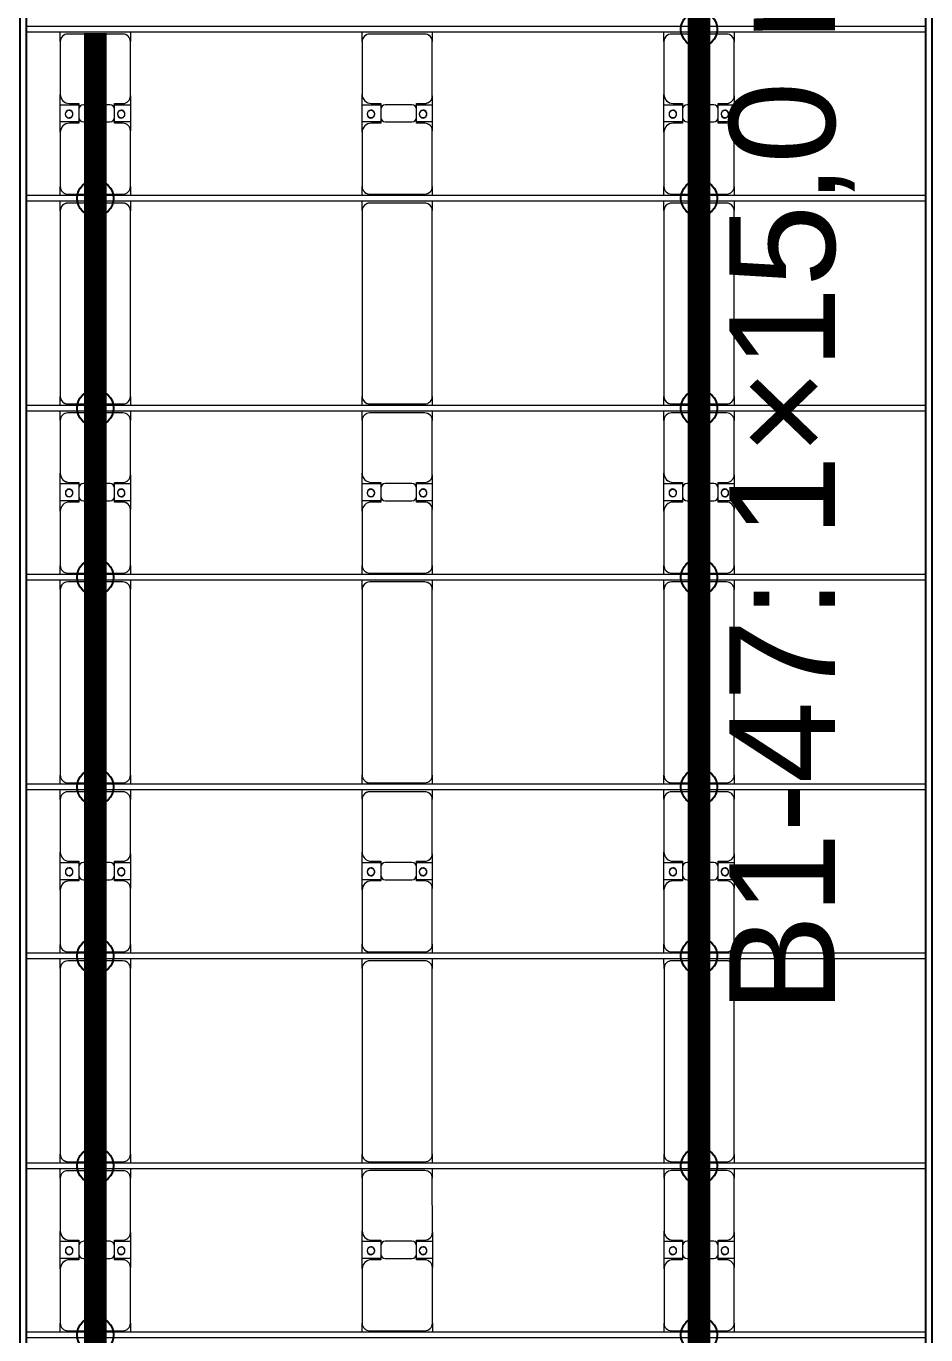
# Model space of a CAD drawing. Header units: millimetres. Extents: x -496478 to -186190, y -204059 to -87354.
# Drawn here: x -483192 to -477231, y -196310 to -187640 of the extents above; entities that cross this region are included whole.
import ezdxf

# ---------------------------------------------------------------- set-up
doc = ezdxf.new("R2010")
doc.units = ezdxf.units.MM
for name, color, linetype, lineweight in [('A-DETL-MBND', 5, 'Continuous', 9), ('A-GENM', 13, 'Continuous', 9), ('S-BEAM', 12, 'Continuous', 9)]:
    doc.layers.add(name, color=color, linetype=linetype, lineweight=lineweight)
doc.layers.add('GC-GHI CHU', color=2, linetype='Continuous')
doc.layers.add('GC-HOP 40x60 GIA CUONG', color=1, linetype='Continuous')
doc.styles.add('GC_VN', font='arial.ttf')

# ---------------------------------------------------------------- blocks, each defined once
blk = doc.blocks.new('Dai phao do pin - DẢI PHAO ĐỠ PIN-V114-BỐ TRÍ KHUNG KẾT CẤU BÈ PIN 01')
at = {"layer": 'A-DETL-MBND', "color": 8}
for p, q in [((712.6, 241.6), (769.7, 241.6)), ((719.7, 191.6), (719.7, -173.4)), ((1129.7, 241.6), (769.7, 241.6)), ((1129.7, 241.6), (1312.2, 241.6)), ((1189.7, 118.2), (1189.7, 181.6)), ((1197.8, 241.6), (1380.3, 241.6)), ((1197.8, 118.2), (1197.8, 241.6)), ((1312.2, 241.6), (1312.2, 118.2)), ((1320.3, 181.6), (1320.3, 118.2)), ((1730.3, 241.6), (1380.3, 241.6)), ((1730.3, 241.6), (1792.6, 241.6)), ((1780.3, -173.4), (1780.3, 191.6)), ((1832.6, 241.6), (1889.7, 241.6)), ((1839.7, 191.6), (1839.7, -173.4)), ((3120.3, 241.6), (1889.7, 241.6)), ((3120.3, 241.6), (3182.6, 241.6)), ((3170.3, -173.4), (3170.3, 191.6)), ((3222.6, 241.6), (3279.7, 241.6)), ((3229.7, 191.6), (3229.7, -173.4)), ((3639.7, 241.6), (3279.7, 241.6)), ((3639.7, 241.6), (3822.2, 241.6)), ((3699.7, 118.2), (3699.7, 181.6)), ((3707.8, 241.6), (3890.3, 241.6)), ((3707.8, 118.2), (3707.8, 241.6)), ((3822.2, 241.6), (3822.2, 118.2)), ((3830.3, 181.6), (3830.3, 118.2)), ((4240.3, 241.6), (3890.3, 241.6)), ((4240.3, 241.6), (4302.6, 241.6)), ((4290.3, -173.4), (4290.3, 191.6)), ((4342.6, 241.6), (4399.7, 241.6)), ((4349.7, 191.6), (4349.7, -173.4)), ((5630.3, 241.6), (4399.7, 241.6)), ((5630.3, 241.6), (5692.6, 241.6)), ((5680.3, -173.4), (5680.3, 191.6)), ((5732.6, 241.6), (5789.7, 241.6)), ((5739.7, 191.6), (5739.7, -173.4)), ((6149.7, 241.6), (5789.7, 241.6)), ((6149.7, 241.6), (6332.2, 241.6)), ((6209.7, 118.2), (6209.7, 181.6)), ((6217.8, 241.6), (6400.3, 241.6)), ((6217.8, 118.2), (6217.8, 241.6)), ((6332.2, 241.6), (6332.2, 118.2)), ((6340.3, 181.6), (6340.3, 118.2)), ((6750.3, 241.6), (6400.3, 241.6)), ((6750.3, 241.6), (6812.6, 241.6)), ((6800.3, -173.4), (6800.3, 191.6)), ((6852.6, 241.6), (6909.7, 241.6)), ((6859.7, 191.6), (6859.7, -173.4)), ((8140.3, 241.6), (6909.7, 241.6)), ((8140.3, 241.6), (8202.6, 241.6)), ((8190.3, -173.4), (8190.3, 191.6)), ((8242.6, 241.6), (8299.7, 241.6)), ((8249.7, 191.6), (8249.7, -173.4)), ((8659.7, 241.6), (8299.7, 241.6)), ((8659.7, 241.6), (8842.2, 241.6)), ((8719.7, 118.2), (8719.7, 181.6)), ((8727.8, 241.6), (8910.3, 241.6)), ((8727.8, 118.2), (8727.8, 241.6)), ((8842.2, 241.6), (8842.2, 118.2)), ((8850.3, 181.6), (8850.3, 118.2)), ((9260.3, 241.6), (8910.3, 241.6)), ((9260.3, 241.6), (9322.6, 241.6)), ((9310.3, -173.4), (9310.3, 191.6)), ((1282.2, 118.2), (1189.7, 118.2)), ((1197.8, 88.2), (1197.8, -88.2)), ((1320.3, 118.2), (1227.8, 118.2)), ((1312.2, -88.2), (1312.2, 88.2)), ((3792.2, 118.2), (3699.7, 118.2)), ((3707.8, 88.2), (3707.8, -88.2)), ((3830.3, 118.2), (3737.8, 118.2)), ((3822.2, -88.2), (3822.2, 88.2)), ((6302.2, 118.2), (6209.7, 118.2)), ((6217.8, 88.2), (6217.8, -88.2)), ((6340.3, 118.2), (6247.8, 118.2)), ((6332.2, -88.2), (6332.2, 88.2)), ((8812.2, 118.2), (8719.7, 118.2)), ((8727.8, 88.2), (8727.8, -88.2)), ((8850.3, 118.2), (8757.8, 118.2)), ((8842.2, -88.2), (8842.2, 88.2)), ((1189.7, -173.4), (1189.7, -118.2)), ((1189.7, -118.2), (1282.2, -118.2)), ((1197.8, -223.4), (1197.8, -118.2)), ((1227.8, -118.2), (1320.3, -118.2)), ((1312.2, -118.2), (1312.2, -223.4)), ((1320.3, -118.2), (1320.3, -173.4)), ((3699.7, -173.4), (3699.7, -118.2)), ((3699.7, -118.2), (3792.2, -118.2)), ((3707.8, -223.4), (3707.8, -118.2)), ((3737.8, -118.2), (3830.3, -118.2)), ((3822.2, -118.2), (3822.2, -223.4)), ((3830.3, -118.2), (3830.3, -173.4)), ((6209.7, -173.4), (6209.7, -118.2)), ((6209.7, -118.2), (6302.2, -118.2)), ((6217.8, -223.4), (6217.8, -118.2)), ((6247.8, -118.2), (6340.3, -118.2)), ((6332.2, -118.2), (6332.2, -223.4)), ((6340.3, -118.2), (6340.3, -173.4)), ((8719.7, -173.4), (8719.7, -118.2)), ((8719.7, -118.2), (8812.2, -118.2)), ((8727.8, -223.4), (8727.8, -118.2)), ((8757.8, -118.2), (8850.3, -118.2)), ((8842.2, -118.2), (8842.2, -223.4)), ((8850.3, -118.2), (8850.3, -173.4)), ((769.7, -223.4), (712.6, -223.4)), ((769.7, -223.4), (1139.7, -223.4)), ((1312.2, -223.4), (1139.7, -223.4)), ((1370.3, -223.4), (1197.8, -223.4)), ((1370.3, -223.4), (1730.3, -223.4)), ((1792.6, -223.4), (1730.3, -223.4)), ((1889.7, -223.4), (1832.6, -223.4)), ((1889.7, -223.4), (3120.3, -223.4)), ((3182.6, -223.4), (3120.3, -223.4)), ((3279.7, -223.4), (3222.6, -223.4)), ((3279.7, -223.4), (3649.7, -223.4)), ((3822.2, -223.4), (3649.7, -223.4)), ((3880.3, -223.4), (3707.8, -223.4)), ((3880.3, -223.4), (4240.3, -223.4)), ((4302.6, -223.4), (4240.3, -223.4)), ((4399.7, -223.4), (4342.6, -223.4)), ((4399.7, -223.4), (5630.3, -223.4)), ((5692.6, -223.4), (5630.3, -223.4)), ((5789.7, -223.4), (5732.6, -223.4)), ((5789.7, -223.4), (6159.7, -223.4)), ((6332.2, -223.4), (6159.7, -223.4)), ((6390.3, -223.4), (6217.8, -223.4)), ((6390.3, -223.4), (6750.3, -223.4)), ((6812.6, -223.4), (6750.3, -223.4)), ((6909.7, -223.4), (6852.6, -223.4)), ((6909.7, -223.4), (8140.3, -223.4)), ((8202.6, -223.4), (8140.3, -223.4)), ((8299.7, -223.4), (8242.6, -223.4)), ((8299.7, -223.4), (8669.7, -223.4)), ((8842.2, -223.4), (8669.7, -223.4)), ((8900.3, -223.4), (8727.8, -223.4)), ((8900.3, -223.4), (9260.3, -223.4)), ((9322.6, -223.4), (9260.3, -223.4))]:
    blk.add_line(p, q, dxfattribs=at)
for centre, radius, start, end in [((769.7, 191.6), 50, 90, 180), ((769.7, 191.6), 50, 135, 180), ((1129.7, 181.6), 60, 360, 90), ((1129.7, 181.6), 60, 360, 45), ((1248.6, 183.2), 25, 0, 180), ((1248.6, 183.2), 25, 180, 0), ((1251.4, 183.2), 25, 0, 180), ((1251.4, 183.2), 25, 180, 0), ((1251.4, 183.2), 25, 180, 195), ((1380.3, 181.6), 60, 90, 180), ((1380.3, 181.6), 60, 135, 180), ((1730.3, 191.6), 50, 360, 90), ((1730.3, 191.6), 50, 360, 45), ((1889.7, 191.6), 50, 90, 180), ((1889.7, 191.6), 50, 105, 180), ((3120.3, 191.6), 50, 360, 90), ((3120.3, 191.6), 50, 15, 90), ((3279.7, 191.6), 50, 90, 180), ((3279.7, 191.6), 50, 135, 180), ((3639.7, 181.6), 60, 360, 90), ((3639.7, 181.6), 60, 360, 42.80154), ((3758.6, 183.2), 25, 360, 180), ((3758.6, 183.2), 25, 180, 0), ((3761.4, 183.2), 25, 0, 180), ((3761.4, 183.2), 25, 180, 0), ((3761.4, 183.2), 25, 180, 195), ((3890.3, 181.6), 60, 90, 180), ((3890.3, 181.6), 60, 135, 180), ((4240.3, 191.6), 50, 360, 90), ((4240.3, 191.6), 50, 360, 45), ((4399.7, 191.6), 50, 90, 180), ((4399.7, 191.6), 50, 105, 180), ((5630.3, 191.6), 50, 360, 90), ((5630.3, 191.6), 50, 15, 90), ((5789.7, 191.6), 50, 90, 180), ((5789.7, 191.6), 50, 135, 180), ((6149.7, 181.6), 60, 0, 90), ((6149.7, 181.6), 60, 0, 45), ((6268.6, 183.2), 25, 0, 180), ((6268.6, 183.2), 25, 180, 360), ((6271.4, 183.2), 25, 0, 180), ((6271.4, 183.2), 25, 180, 0), ((6271.4, 183.2), 25, 180, 195), ((6400.3, 181.6), 60, 90, 180), ((6400.3, 181.6), 60, 135, 180), ((6750.3, 191.6), 50, 360, 90), ((6750.3, 191.6), 50, 360, 45), ((6909.7, 191.6), 50, 90, 180), ((6909.7, 191.6), 50, 105, 180), ((8140.3, 191.6), 50, 360, 90), ((8140.3, 191.6), 50, 15, 90), ((8299.7, 191.6), 50, 90, 180), ((8299.7, 191.6), 50, 135, 180), ((8659.7, 181.6), 60, 0, 90), ((8659.7, 181.6), 60, 0, 45), ((8778.6, 183.2), 25, 360, 180), ((8778.6, 183.2), 25, 180, 360), ((8781.4, 183.2), 25, 360, 180), ((8781.4, 183.2), 25, 180, 0), ((8781.4, 183.2), 25, 180, 195), ((8910.3, 181.6), 60, 90, 180), ((8910.3, 181.6), 60, 135, 180), ((9260.3, 191.6), 50, 360, 90), ((9260.3, 191.6), 50, 360, 45), ((1227.8, 88.2), 30, 90, 180), ((1282.2, 88.2), 30, 360, 90), ((3737.8, 88.2), 30, 90, 180), ((3792.2, 88.2), 30, 360, 90), ((6247.8, 88.2), 30, 90, 180), ((6302.2, 88.2), 30, 360, 90), ((8757.8, 88.2), 30, 90, 180), ((8812.2, 88.2), 30, 360, 90), ((1227.8, -88.2), 30, 180, 270), ((1248.6, -161.8), 25, 0, 180), ((1248.6, -161.8), 25, 180, 0), ((1251.4, -161.8), 25, 0, 180), ((1251.4, -161.8), 25, 120, 180), ((1251.4, -161.8), 25, 180, 0), ((1251.4, -161.8), 25, 75, 105), ((1248.6, -161.8), 25, 75, 90), ((1248.6, -161.8), 25, 30, 45), ((1248.6, -161.8), 25, 360, 15), ((1282.2, -88.2), 30, 270, 360), ((3737.8, -88.2), 30, 180, 270), ((3758.6, -161.8), 25, 0, 180), ((3758.6, -161.8), 25, 180, 0), ((3761.4, -161.8), 25, 0, 180), ((3761.4, -161.8), 25, 120, 180), ((3761.4, -161.8), 25, 180, 0), ((3761.4, -161.8), 25, 75, 105), ((3758.6, -161.8), 25, 75, 90), ((3758.6, -161.8), 25, 30, 45), ((3758.6, -161.8), 25, 0, 15), ((3792.2, -88.2), 30, 270, 360), ((6247.8, -88.2), 30, 180, 270), ((6268.6, -161.8), 25, 0, 180), ((6268.6, -161.8), 25, 180, 0), ((6271.4, -161.8), 25, 0, 180), ((6271.4, -161.8), 25, 120, 180), ((6271.4, -161.8), 25, 180, 360), ((6271.4, -161.8), 25, 75, 105), ((6268.6, -161.8), 25, 75, 90), ((6268.6, -161.8), 25, 30, 45), ((6268.6, -161.8), 25, 0, 15), ((6302.2, -88.2), 30, 270, 360), ((8757.8, -88.2), 30, 180, 270), ((8778.6, -161.8), 25, 0, 180), ((8778.6, -161.8), 25, 180, 0), ((8781.4, -161.8), 25, 0, 180), ((8781.4, -161.8), 25, 120, 180), ((8781.4, -161.8), 25, 180, 0), ((8781.4, -161.8), 25, 75, 105), ((8778.6, -161.8), 25, 75, 90), ((8778.6, -161.8), 25, 30, 45), ((8778.6, -161.8), 25, 0, 15), ((8812.2, -88.2), 30, 270, 360), ((769.7, -173.4), 50, 180, 270), ((769.7, -173.4), 50, 180, 225), ((1139.7, -173.4), 50, 270, 360), ((1139.7, -173.4), 50, 315, 360), ((1370.3, -173.4), 50, 180, 270), ((1370.3, -173.4), 50, 180, 225), ((1730.3, -173.4), 50, 270, 360), ((1730.3, -173.4), 50, 315, 360), ((1889.7, -173.4), 50, 180, 270), ((1889.7, -173.4), 50, 180, 270), ((3120.3, -173.4), 50, 270, 360), ((3120.3, -173.4), 50, 285, 360), ((3279.7, -173.4), 50, 180, 270), ((3279.7, -173.4), 50, 180, 225), ((3649.7, -173.4), 50, 270, 360), ((3649.7, -173.4), 50, 315, 360), ((3880.3, -173.4), 50, 180, 270), ((3880.3, -173.4), 50, 180, 225), ((4240.3, -173.4), 50, 270, 360), ((4240.3, -173.4), 50, 315, 360), ((4399.7, -173.4), 50, 180, 270), ((4399.7, -173.4), 50, 180, 270), ((5630.3, -173.4), 50, 270, 360), ((5630.3, -173.4), 50, 285, 360), ((5789.7, -173.4), 50, 180, 270), ((5789.7, -173.4), 50, 180, 225), ((6159.7, -173.4), 50, 270, 360), ((6159.7, -173.4), 50, 315, 360), ((6390.3, -173.4), 50, 180, 270), ((6390.3, -173.4), 50, 180, 225), ((6750.3, -173.4), 50, 270, 360), ((6750.3, -173.4), 50, 315, 360), ((6909.7, -173.4), 50, 180, 270), ((6909.7, -173.4), 50, 180, 270), ((8140.3, -173.4), 50, 270, 360), ((8140.3, -173.4), 50, 285, 360), ((8299.7, -173.4), 50, 180, 270), ((8299.7, -173.4), 50, 180, 225), ((8669.7, -173.4), 50, 270, 0), ((8669.7, -173.4), 50, 315, 360), ((8900.3, -173.4), 50, 180, 270), ((8900.3, -173.4), 50, 180, 225), ((9260.3, -173.4), 50, 270, 360), ((9260.3, -173.4), 50, 315, 360)]:
    blk.add_arc(centre, radius, start, end, dxfattribs=at)
blk = doc.blocks.new('Dai phao do pin - DẢI PHAO ĐỠ PIN-V115-BỐ TRÍ KHUNG KẾT CẤU BÈ PIN 01')
at = {"layer": 'A-DETL-MBND', "color": 8}
for p, q in [((712.6, 241.6), (769.7, 241.6)), ((719.7, 191.6), (719.7, -173.4)), ((1129.7, 241.6), (769.7, 241.6)), ((1129.7, 241.6), (1312.2, 241.6)), ((1189.7, 118.2), (1189.7, 181.6)), ((1197.8, 241.6), (1380.3, 241.6)), ((1197.8, 118.2), (1197.8, 241.6)), ((1312.2, 241.6), (1312.2, 118.2)), ((1320.3, 181.6), (1320.3, 118.2)), ((1730.3, 241.6), (1380.3, 241.6)), ((1730.3, 241.6), (1792.6, 241.6)), ((1780.3, -173.4), (1780.3, 191.6)), ((1832.6, 241.6), (1889.7, 241.6)), ((1839.7, 191.6), (1839.7, -173.4)), ((3120.3, 241.6), (1889.7, 241.6)), ((3120.3, 241.6), (3182.6, 241.6)), ((3170.3, -173.4), (3170.3, 191.6)), ((3222.6, 241.6), (3279.7, 241.6)), ((3229.7, 191.6), (3229.7, -173.4)), ((3639.7, 241.6), (3279.7, 241.6)), ((3639.7, 241.6), (3822.2, 241.6)), ((3699.7, 118.2), (3699.7, 181.6)), ((3707.8, 241.6), (3890.3, 241.6)), ((3707.8, 118.2), (3707.8, 241.6)), ((3822.2, 241.6), (3822.2, 118.2)), ((3830.3, 181.6), (3830.3, 118.2)), ((4240.3, 241.6), (3890.3, 241.6)), ((4240.3, 241.6), (4302.6, 241.6)), ((4290.3, -173.4), (4290.3, 191.6)), ((4342.6, 241.6), (4399.7, 241.6)), ((4349.7, 191.6), (4349.7, -173.4)), ((5630.3, 241.6), (4399.7, 241.6)), ((5630.3, 241.6), (5692.6, 241.6)), ((5680.3, -173.4), (5680.3, 191.6)), ((5732.6, 241.6), (5789.7, 241.6)), ((5739.7, 191.6), (5739.7, -173.4)), ((6149.7, 241.6), (5789.7, 241.6)), ((6149.7, 241.6), (6332.2, 241.6)), ((6209.7, 118.2), (6209.7, 181.6)), ((6217.8, 241.6), (6400.3, 241.6)), ((6217.8, 118.2), (6217.8, 241.6)), ((6332.2, 241.6), (6332.2, 118.2)), ((6340.3, 181.6), (6340.3, 118.2)), ((6750.3, 241.6), (6400.3, 241.6)), ((6750.3, 241.6), (6812.6, 241.6)), ((6800.3, -173.4), (6800.3, 191.6)), ((6852.6, 241.6), (6909.7, 241.6)), ((6859.7, 191.6), (6859.7, -173.4)), ((8140.3, 241.6), (6909.7, 241.6)), ((8140.3, 241.6), (8202.6, 241.6)), ((8190.3, -173.4), (8190.3, 191.6)), ((8242.6, 241.6), (8299.7, 241.6)), ((8249.7, 191.6), (8249.7, -173.4)), ((8659.7, 241.6), (8299.7, 241.6)), ((8659.7, 241.6), (8842.2, 241.6)), ((8719.7, 118.2), (8719.7, 181.6)), ((8727.8, 241.6), (8910.3, 241.6)), ((8727.8, 118.2), (8727.8, 241.6)), ((8842.2, 241.6), (8842.2, 118.2)), ((8850.3, 181.6), (8850.3, 118.2)), ((9260.3, 241.6), (8910.3, 241.6)), ((9260.3, 241.6), (9322.6, 241.6)), ((9310.3, -173.4), (9310.3, 191.6)), ((1282.2, 118.2), (1189.7, 118.2)), ((1197.8, 88.2), (1197.8, -88.2)), ((1320.3, 118.2), (1227.8, 118.2)), ((1312.2, -88.2), (1312.2, 88.2)), ((3792.2, 118.2), (3699.7, 118.2)), ((3707.8, 88.2), (3707.8, -88.2)), ((3830.3, 118.2), (3737.8, 118.2)), ((3822.2, -88.2), (3822.2, 88.2)), ((6302.2, 118.2), (6209.7, 118.2)), ((6217.8, 88.2), (6217.8, -88.2)), ((6340.3, 118.2), (6247.8, 118.2)), ((6332.2, -88.2), (6332.2, 88.2)), ((8812.2, 118.2), (8719.7, 118.2)), ((8727.8, 88.2), (8727.8, -88.2)), ((8850.3, 118.2), (8757.8, 118.2)), ((8842.2, -88.2), (8842.2, 88.2)), ((1189.7, -173.4), (1189.7, -118.2)), ((1189.7, -118.2), (1282.2, -118.2)), ((1197.8, -223.4), (1197.8, -118.2)), ((1227.8, -118.2), (1320.3, -118.2)), ((1312.2, -118.2), (1312.2, -223.4)), ((1320.3, -118.2), (1320.3, -173.4)), ((3699.7, -173.4), (3699.7, -118.2)), ((3699.7, -118.2), (3792.2, -118.2)), ((3707.8, -223.4), (3707.8, -118.2)), ((3737.8, -118.2), (3830.3, -118.2)), ((3822.2, -118.2), (3822.2, -223.4)), ((3830.3, -118.2), (3830.3, -173.4)), ((6209.7, -173.4), (6209.7, -118.2)), ((6209.7, -118.2), (6302.2, -118.2)), ((6217.8, -223.4), (6217.8, -118.2)), ((6247.8, -118.2), (6340.3, -118.2)), ((6332.2, -118.2), (6332.2, -223.4)), ((6340.3, -118.2), (6340.3, -173.4)), ((8719.7, -173.4), (8719.7, -118.2)), ((8719.7, -118.2), (8812.2, -118.2)), ((8727.8, -223.4), (8727.8, -118.2)), ((8757.8, -118.2), (8850.3, -118.2)), ((8842.2, -118.2), (8842.2, -223.4)), ((8850.3, -118.2), (8850.3, -173.4)), ((769.7, -223.4), (712.6, -223.4)), ((769.7, -223.4), (1139.7, -223.4)), ((1312.2, -223.4), (1139.7, -223.4)), ((1370.3, -223.4), (1197.8, -223.4)), ((1370.3, -223.4), (1730.3, -223.4)), ((1792.6, -223.4), (1730.3, -223.4)), ((1889.7, -223.4), (1832.6, -223.4)), ((1889.7, -223.4), (3120.3, -223.4)), ((3182.6, -223.4), (3120.3, -223.4)), ((3279.7, -223.4), (3222.6, -223.4)), ((3279.7, -223.4), (3649.7, -223.4)), ((3822.2, -223.4), (3649.7, -223.4)), ((3880.3, -223.4), (3707.8, -223.4)), ((3880.3, -223.4), (4240.3, -223.4)), ((4302.6, -223.4), (4240.3, -223.4)), ((4399.7, -223.4), (4342.6, -223.4)), ((4399.7, -223.4), (5630.3, -223.4)), ((5692.6, -223.4), (5630.3, -223.4)), ((5789.7, -223.4), (5732.6, -223.4)), ((5789.7, -223.4), (6159.7, -223.4)), ((6332.2, -223.4), (6159.7, -223.4)), ((6390.3, -223.4), (6217.8, -223.4)), ((6390.3, -223.4), (6750.3, -223.4)), ((6812.6, -223.4), (6750.3, -223.4)), ((6909.7, -223.4), (6852.6, -223.4)), ((6909.7, -223.4), (8140.3, -223.4)), ((8202.6, -223.4), (8140.3, -223.4)), ((8299.7, -223.4), (8242.6, -223.4)), ((8299.7, -223.4), (8669.7, -223.4)), ((8842.2, -223.4), (8669.7, -223.4)), ((8900.3, -223.4), (8727.8, -223.4)), ((8900.3, -223.4), (9260.3, -223.4)), ((9322.6, -223.4), (9260.3, -223.4))]:
    blk.add_line(p, q, dxfattribs=at)
for centre, radius, start, end in [((769.7, 191.6), 50, 90, 180), ((769.7, 191.6), 50, 135, 180), ((1129.7, 181.6), 60, 360, 90), ((1129.7, 181.6), 60, 360, 45), ((1248.6, 183.2), 25, 0, 180), ((1248.6, 183.2), 25, 180, 0), ((1251.4, 183.2), 25, 0, 180), ((1251.4, 183.2), 25, 180, 0), ((1251.4, 183.2), 25, 180, 195), ((1380.3, 181.6), 60, 90, 180), ((1380.3, 181.6), 60, 135, 180), ((1730.3, 191.6), 50, 360, 90), ((1730.3, 191.6), 50, 360, 42.08542), ((1889.7, 191.6), 50, 90, 180), ((1889.7, 191.6), 50, 105, 180), ((3120.3, 191.6), 50, 360, 90), ((3120.3, 191.6), 50, 45, 90), ((3120.3, 191.6), 50, 15, 42.05876), ((3279.7, 191.6), 50, 90, 180), ((3279.7, 191.6), 50, 137.94288, 180), ((3639.7, 181.6), 60, 360, 90), ((3639.7, 181.6), 60, 360, 42.75988), ((3758.6, 183.2), 25, 360, 180), ((3758.6, 183.2), 25, 180, 0), ((3761.4, 183.2), 25, 0, 180), ((3761.4, 183.2), 25, 180, 0), ((3761.4, 183.2), 25, 180, 195), ((3890.3, 181.6), 60, 90, 180), ((3890.3, 181.6), 60, 135, 180), ((4240.3, 191.6), 50, 360, 90), ((4240.3, 191.6), 50, 360, 42.03728), ((4399.7, 191.6), 50, 90, 180), ((4399.7, 191.6), 50, 105, 180), ((5630.3, 191.6), 50, 360, 90), ((5630.3, 191.6), 50, 45, 90), ((5630.3, 191.6), 50, 15, 42.01062), ((5789.7, 191.6), 50, 90, 180), ((5789.7, 191.6), 50, 137.99102, 180), ((6149.7, 181.6), 60, 0, 90), ((6149.7, 181.6), 60, 0, 45), ((6268.6, 183.2), 25, 0, 180), ((6268.6, 183.2), 25, 180, 360), ((6271.4, 183.2), 25, 0, 180), ((6271.4, 183.2), 25, 180, 0), ((6271.4, 183.2), 25, 180, 195), ((6400.3, 181.6), 60, 90, 180), ((6400.3, 181.6), 60, 135, 180), ((6750.3, 191.6), 50, 360, 90), ((6750.3, 191.6), 50, 360, 41.98914), ((6909.7, 191.6), 50, 90, 180), ((6909.7, 191.6), 50, 105, 180), ((8140.3, 191.6), 50, 360, 90), ((8140.3, 191.6), 50, 45, 90), ((8140.3, 191.6), 50, 15, 41.96248), ((8299.7, 191.6), 50, 90, 180), ((8299.7, 191.6), 50, 138.03916, 180), ((8659.7, 181.6), 60, 0, 90), ((8659.7, 181.6), 60, 0, 45), ((8778.6, 183.2), 25, 360, 180), ((8778.6, 183.2), 25, 180, 360), ((8781.4, 183.2), 25, 360, 180), ((8781.4, 183.2), 25, 180, 0), ((8781.4, 183.2), 25, 180, 195), ((8910.3, 181.6), 60, 90, 180), ((8910.3, 181.6), 60, 135, 180), ((9260.3, 191.6), 50, 360, 90), ((9260.3, 191.6), 50, 360, 41.941), ((1227.8, 88.2), 30, 90, 180), ((1282.2, 88.2), 30, 360, 90), ((3737.8, 88.2), 30, 90, 180), ((3792.2, 88.2), 30, 360, 90), ((6247.8, 88.2), 30, 90, 180), ((6302.2, 88.2), 30, 360, 90), ((8757.8, 88.2), 30, 90, 180), ((8812.2, 88.2), 30, 360, 90), ((1227.8, -88.2), 30, 180, 270), ((1248.6, -161.8), 25, 0, 180), ((1248.6, -161.8), 25, 180, 0), ((1251.4, -161.8), 25, 0, 180), ((1251.4, -161.8), 25, 120, 180), ((1251.4, -161.8), 25, 180, 0), ((1251.4, -161.8), 25, 75, 105), ((1248.6, -161.8), 25, 75, 90), ((1248.6, -161.8), 25, 30, 45), ((1248.6, -161.8), 25, 360, 15), ((1282.2, -88.2), 30, 270, 360), ((3737.8, -88.2), 30, 180, 270), ((3758.6, -161.8), 25, 0, 180), ((3758.6, -161.8), 25, 180, 0), ((3761.4, -161.8), 25, 0, 180), ((3761.4, -161.8), 25, 120, 180), ((3761.4, -161.8), 25, 180, 0), ((3761.4, -161.8), 25, 75, 105), ((3758.6, -161.8), 25, 75, 90), ((3758.6, -161.8), 25, 30, 45), ((3758.6, -161.8), 25, 0, 15), ((3792.2, -88.2), 30, 270, 360), ((6247.8, -88.2), 30, 180, 270), ((6268.6, -161.8), 25, 0, 180), ((6268.6, -161.8), 25, 180, 0), ((6271.4, -161.8), 25, 0, 180), ((6271.4, -161.8), 25, 120, 180), ((6271.4, -161.8), 25, 180, 360), ((6271.4, -161.8), 25, 75, 105), ((6268.6, -161.8), 25, 75, 90), ((6268.6, -161.8), 25, 30, 45), ((6268.6, -161.8), 25, 0, 15), ((6302.2, -88.2), 30, 270, 360), ((8757.8, -88.2), 30, 180, 270), ((8778.6, -161.8), 25, 0, 180), ((8778.6, -161.8), 25, 180, 0), ((8781.4, -161.8), 25, 0, 180), ((8781.4, -161.8), 25, 120, 180), ((8781.4, -161.8), 25, 180, 0), ((8781.4, -161.8), 25, 75, 105), ((8778.6, -161.8), 25, 75, 90), ((8778.6, -161.8), 25, 30, 45), ((8778.6, -161.8), 25, 0, 15), ((8812.2, -88.2), 30, 270, 360), ((769.7, -173.4), 50, 180, 270), ((769.7, -173.4), 50, 180, 225), ((1139.7, -173.4), 50, 270, 360), ((1139.7, -173.4), 50, 315, 360), ((1370.3, -173.4), 50, 180, 270), ((1370.3, -173.4), 50, 180, 225), ((1730.3, -173.4), 50, 270, 360), ((1730.3, -173.4), 50, 315, 360), ((1889.7, -173.4), 50, 180, 270), ((1889.7, -173.4), 50, 180, 270), ((3120.3, -173.4), 50, 270, 360), ((3120.3, -173.4), 50, 285, 360), ((3279.7, -173.4), 50, 180, 270), ((3279.7, -173.4), 50, 180, 225), ((3649.7, -173.4), 50, 270, 360), ((3649.7, -173.4), 50, 315, 360), ((3880.3, -173.4), 50, 180, 270), ((3880.3, -173.4), 50, 180, 225), ((4240.3, -173.4), 50, 270, 360), ((4240.3, -173.4), 50, 315, 360), ((4399.7, -173.4), 50, 180, 270), ((4399.7, -173.4), 50, 180, 270), ((5630.3, -173.4), 50, 270, 360), ((5630.3, -173.4), 50, 285, 360), ((5789.7, -173.4), 50, 180, 270), ((5789.7, -173.4), 50, 180, 225), ((6159.7, -173.4), 50, 270, 360), ((6159.7, -173.4), 50, 315, 360), ((6390.3, -173.4), 50, 180, 270), ((6390.3, -173.4), 50, 180, 225), ((6750.3, -173.4), 50, 270, 360), ((6750.3, -173.4), 50, 315, 360), ((6909.7, -173.4), 50, 180, 270), ((6909.7, -173.4), 50, 180, 270), ((8140.3, -173.4), 50, 270, 360), ((8140.3, -173.4), 50, 285, 360), ((8299.7, -173.4), 50, 180, 270), ((8299.7, -173.4), 50, 180, 225), ((8669.7, -173.4), 50, 270, 0), ((8669.7, -173.4), 50, 315, 360), ((8900.3, -173.4), 50, 180, 270), ((8900.3, -173.4), 50, 180, 225), ((9260.3, -173.4), 50, 270, 360), ((9260.3, -173.4), 50, 315, 360)]:
    blk.add_arc(centre, radius, start, end, dxfattribs=at)
blk = doc.blocks.new('Dai phao do pin - DẢI PHAO ĐỠ PIN-V116-BỐ TRÍ KHUNG KẾT CẤU BÈ PIN 01')
at = {"layer": 'A-DETL-MBND', "color": 8}
for p, q in [((712.6, 241.6), (769.7, 241.6)), ((719.7, 191.6), (719.7, -173.4)), ((1129.7, 241.6), (769.7, 241.6)), ((1129.7, 241.6), (1312.2, 241.6)), ((1189.7, 118.2), (1189.7, 181.6)), ((1197.8, 241.6), (1380.3, 241.6)), ((1197.8, 118.2), (1197.8, 241.6)), ((1312.2, 241.6), (1312.2, 118.2)), ((1320.3, 181.6), (1320.3, 118.2)), ((1730.3, 241.6), (1380.3, 241.6)), ((1730.3, 241.6), (1792.6, 241.6)), ((1780.3, -173.4), (1780.3, 191.6)), ((1832.6, 241.6), (1889.7, 241.6)), ((1839.7, 191.6), (1839.7, -173.4)), ((3120.3, 241.6), (1889.7, 241.6)), ((3120.3, 241.6), (3182.6, 241.6)), ((3170.3, -173.4), (3170.3, 191.6)), ((3222.6, 241.6), (3279.7, 241.6)), ((3229.7, 191.6), (3229.7, -173.4)), ((3639.7, 241.6), (3279.7, 241.6)), ((3639.7, 241.6), (3822.2, 241.6)), ((3699.7, 118.2), (3699.7, 181.6)), ((3707.8, 241.6), (3890.3, 241.6)), ((3707.8, 118.2), (3707.8, 241.6)), ((3822.2, 241.6), (3822.2, 118.2)), ((3830.3, 181.6), (3830.3, 118.2)), ((4240.3, 241.6), (3890.3, 241.6)), ((4240.3, 241.6), (4302.6, 241.6)), ((4290.3, -173.4), (4290.3, 191.6)), ((4342.6, 241.6), (4399.7, 241.6)), ((4349.7, 191.6), (4349.7, -173.4)), ((5630.3, 241.6), (4399.7, 241.6)), ((5630.3, 241.6), (5692.6, 241.6)), ((5680.3, -173.4), (5680.3, 191.6)), ((5732.6, 241.6), (5789.7, 241.6)), ((5739.7, 191.6), (5739.7, -173.4)), ((6149.7, 241.6), (5789.7, 241.6)), ((6149.7, 241.6), (6332.2, 241.6)), ((6209.7, 118.2), (6209.7, 181.6)), ((6217.8, 241.6), (6400.3, 241.6)), ((6217.8, 118.2), (6217.8, 241.6)), ((6332.2, 241.6), (6332.2, 118.2)), ((6340.3, 181.6), (6340.3, 118.2)), ((6750.3, 241.6), (6400.3, 241.6)), ((6750.3, 241.6), (6812.6, 241.6)), ((6800.3, -173.4), (6800.3, 191.6)), ((6852.6, 241.6), (6909.7, 241.6)), ((6859.7, 191.6), (6859.7, -173.4)), ((8140.3, 241.6), (6909.7, 241.6)), ((8140.3, 241.6), (8202.6, 241.6)), ((8190.3, -173.4), (8190.3, 191.6)), ((8242.6, 241.6), (8299.7, 241.6)), ((8249.7, 191.6), (8249.7, -173.4)), ((8659.7, 241.6), (8299.7, 241.6)), ((8659.7, 241.6), (8842.2, 241.6)), ((8719.7, 118.2), (8719.7, 181.6)), ((8727.8, 241.6), (8910.3, 241.6)), ((8727.8, 118.2), (8727.8, 241.6)), ((8842.2, 241.6), (8842.2, 118.2)), ((8850.3, 181.6), (8850.3, 118.2)), ((9260.3, 241.6), (8910.3, 241.6)), ((9260.3, 241.6), (9322.6, 241.6)), ((9310.3, -173.4), (9310.3, 191.6)), ((1282.2, 118.2), (1189.7, 118.2)), ((1197.8, 88.2), (1197.8, -88.2)), ((1320.3, 118.2), (1227.8, 118.2)), ((1312.2, -88.2), (1312.2, 88.2)), ((3792.2, 118.2), (3699.7, 118.2)), ((3707.8, 88.2), (3707.8, -88.2)), ((3830.3, 118.2), (3737.8, 118.2)), ((3822.2, -88.2), (3822.2, 88.2)), ((6302.2, 118.2), (6209.7, 118.2)), ((6217.8, 88.2), (6217.8, -88.2)), ((6340.3, 118.2), (6247.8, 118.2)), ((6332.2, -88.2), (6332.2, 88.2)), ((8812.2, 118.2), (8719.7, 118.2)), ((8727.8, 88.2), (8727.8, -88.2)), ((8850.3, 118.2), (8757.8, 118.2)), ((8842.2, -88.2), (8842.2, 88.2)), ((1189.7, -173.4), (1189.7, -118.2)), ((1189.7, -118.2), (1282.2, -118.2)), ((1197.8, -223.4), (1197.8, -118.2)), ((1227.8, -118.2), (1320.3, -118.2)), ((1312.2, -118.2), (1312.2, -223.4)), ((1320.3, -118.2), (1320.3, -173.4)), ((3699.7, -173.4), (3699.7, -118.2)), ((3699.7, -118.2), (3792.2, -118.2)), ((3707.8, -223.4), (3707.8, -118.2)), ((3737.8, -118.2), (3830.3, -118.2)), ((3822.2, -118.2), (3822.2, -223.4)), ((3830.3, -118.2), (3830.3, -173.4)), ((6209.7, -173.4), (6209.7, -118.2)), ((6209.7, -118.2), (6302.2, -118.2)), ((6217.8, -223.4), (6217.8, -118.2)), ((6247.8, -118.2), (6340.3, -118.2)), ((6332.2, -118.2), (6332.2, -223.4)), ((6340.3, -118.2), (6340.3, -173.4)), ((8719.7, -173.4), (8719.7, -118.2)), ((8719.7, -118.2), (8812.2, -118.2)), ((8727.8, -223.4), (8727.8, -118.2)), ((8757.8, -118.2), (8850.3, -118.2)), ((8842.2, -118.2), (8842.2, -223.4)), ((8850.3, -118.2), (8850.3, -173.4)), ((769.7, -223.4), (712.6, -223.4)), ((769.7, -223.4), (1139.7, -223.4)), ((1312.2, -223.4), (1139.7, -223.4)), ((1370.3, -223.4), (1197.8, -223.4)), ((1370.3, -223.4), (1730.3, -223.4)), ((1792.6, -223.4), (1730.3, -223.4)), ((1889.7, -223.4), (1832.6, -223.4)), ((1889.7, -223.4), (3120.3, -223.4)), ((3182.6, -223.4), (3120.3, -223.4)), ((3279.7, -223.4), (3222.6, -223.4)), ((3279.7, -223.4), (3649.7, -223.4)), ((3822.2, -223.4), (3649.7, -223.4)), ((3880.3, -223.4), (3707.8, -223.4)), ((3880.3, -223.4), (4240.3, -223.4)), ((4302.6, -223.4), (4240.3, -223.4)), ((4399.7, -223.4), (4342.6, -223.4)), ((4399.7, -223.4), (5630.3, -223.4)), ((5692.6, -223.4), (5630.3, -223.4)), ((5789.7, -223.4), (5732.6, -223.4)), ((5789.7, -223.4), (6159.7, -223.4)), ((6332.2, -223.4), (6159.7, -223.4)), ((6390.3, -223.4), (6217.8, -223.4)), ((6390.3, -223.4), (6750.3, -223.4)), ((6812.6, -223.4), (6750.3, -223.4)), ((6909.7, -223.4), (6852.6, -223.4)), ((6909.7, -223.4), (8140.3, -223.4)), ((8202.6, -223.4), (8140.3, -223.4)), ((8299.7, -223.4), (8242.6, -223.4)), ((8299.7, -223.4), (8669.7, -223.4)), ((8842.2, -223.4), (8669.7, -223.4)), ((8900.3, -223.4), (8727.8, -223.4)), ((8900.3, -223.4), (9260.3, -223.4)), ((9322.6, -223.4), (9260.3, -223.4))]:
    blk.add_line(p, q, dxfattribs=at)
for centre, radius, start, end in [((769.7, 191.6), 50, 90, 180), ((769.7, 191.6), 50, 135, 180), ((1129.7, 181.6), 60, 360, 90), ((1129.7, 181.6), 60, 360, 45), ((1248.6, 183.2), 25, 0, 180), ((1248.6, 183.2), 25, 180, 0), ((1251.4, 183.2), 25, 0, 180), ((1251.4, 183.2), 25, 180, 0), ((1251.4, 183.2), 25, 180, 195), ((1380.3, 181.6), 60, 90, 180), ((1380.3, 181.6), 60, 135, 180), ((1730.3, 191.6), 50, 360, 90), ((1730.3, 191.6), 50, 360, 45), ((1889.7, 191.6), 50, 90, 180), ((1889.7, 191.6), 50, 105, 180), ((3120.3, 191.6), 50, 360, 90), ((3120.3, 191.6), 50, 15, 90), ((3279.7, 191.6), 50, 90, 180), ((3279.7, 191.6), 50, 135, 180), ((3639.7, 181.6), 60, 360, 90), ((3639.7, 181.6), 60, 360, 42.71822), ((3758.6, 183.2), 25, 360, 180), ((3758.6, 183.2), 25, 180, 0), ((3761.4, 183.2), 25, 0, 180), ((3761.4, 183.2), 25, 180, 0), ((3761.4, 183.2), 25, 180, 195), ((3890.3, 181.6), 60, 90, 180), ((3890.3, 181.6), 60, 135, 180), ((4240.3, 191.6), 50, 360, 90), ((4240.3, 191.6), 50, 360, 45), ((4399.7, 191.6), 50, 90, 180), ((4399.7, 191.6), 50, 105, 180), ((5630.3, 191.6), 50, 360, 90), ((5630.3, 191.6), 50, 15, 90), ((5789.7, 191.6), 50, 90, 180), ((5789.7, 191.6), 50, 135, 180), ((6149.7, 181.6), 60, 0, 90), ((6149.7, 181.6), 60, 0, 45), ((6268.6, 183.2), 25, 0, 180), ((6268.6, 183.2), 25, 180, 360), ((6271.4, 183.2), 25, 0, 180), ((6271.4, 183.2), 25, 180, 0), ((6271.4, 183.2), 25, 180, 195), ((6400.3, 181.6), 60, 90, 180), ((6400.3, 181.6), 60, 135, 180), ((6750.3, 191.6), 50, 360, 90), ((6750.3, 191.6), 50, 360, 45), ((6909.7, 191.6), 50, 90, 180), ((6909.7, 191.6), 50, 105, 180), ((8140.3, 191.6), 50, 360, 90), ((8140.3, 191.6), 50, 15, 90), ((8299.7, 191.6), 50, 90, 180), ((8299.7, 191.6), 50, 135, 180), ((8659.7, 181.6), 60, 0, 90), ((8659.7, 181.6), 60, 0, 45), ((8778.6, 183.2), 25, 360, 180), ((8778.6, 183.2), 25, 180, 360), ((8781.4, 183.2), 25, 360, 180), ((8781.4, 183.2), 25, 180, 0), ((8781.4, 183.2), 25, 180, 195), ((8910.3, 181.6), 60, 90, 180), ((8910.3, 181.6), 60, 135, 180), ((9260.3, 191.6), 50, 360, 90), ((9260.3, 191.6), 50, 360, 45), ((1227.8, 88.2), 30, 90, 180), ((1282.2, 88.2), 30, 360, 90), ((3737.8, 88.2), 30, 90, 180), ((3792.2, 88.2), 30, 360, 90), ((6247.8, 88.2), 30, 90, 180), ((6302.2, 88.2), 30, 360, 90), ((8757.8, 88.2), 30, 90, 180), ((8812.2, 88.2), 30, 360, 90), ((1227.8, -88.2), 30, 180, 270), ((1248.6, -161.8), 25, 0, 180), ((1248.6, -161.8), 25, 180, 0), ((1251.4, -161.8), 25, 0, 180), ((1251.4, -161.8), 25, 120, 180), ((1251.4, -161.8), 25, 180, 0), ((1251.4, -161.8), 25, 75, 105), ((1248.6, -161.8), 25, 75, 90), ((1248.6, -161.8), 25, 30, 45), ((1248.6, -161.8), 25, 360, 15), ((1282.2, -88.2), 30, 270, 360), ((3737.8, -88.2), 30, 180, 270), ((3758.6, -161.8), 25, 0, 180), ((3758.6, -161.8), 25, 180, 0), ((3761.4, -161.8), 25, 0, 180), ((3761.4, -161.8), 25, 120, 180), ((3761.4, -161.8), 25, 180, 0), ((3761.4, -161.8), 25, 75, 105), ((3758.6, -161.8), 25, 75, 90), ((3758.6, -161.8), 25, 30, 45), ((3758.6, -161.8), 25, 0, 15), ((3792.2, -88.2), 30, 270, 360), ((6247.8, -88.2), 30, 180, 270), ((6268.6, -161.8), 25, 0, 180), ((6268.6, -161.8), 25, 180, 0), ((6271.4, -161.8), 25, 0, 180), ((6271.4, -161.8), 25, 120, 180), ((6271.4, -161.8), 25, 180, 360), ((6271.4, -161.8), 25, 75, 105), ((6268.6, -161.8), 25, 75, 90), ((6268.6, -161.8), 25, 30, 45), ((6268.6, -161.8), 25, 0, 15), ((6302.2, -88.2), 30, 270, 360), ((8757.8, -88.2), 30, 180, 270), ((8778.6, -161.8), 25, 0, 180), ((8778.6, -161.8), 25, 180, 0), ((8781.4, -161.8), 25, 0, 180), ((8781.4, -161.8), 25, 120, 180), ((8781.4, -161.8), 25, 180, 0), ((8781.4, -161.8), 25, 75, 105), ((8778.6, -161.8), 25, 75, 90), ((8778.6, -161.8), 25, 30, 45), ((8778.6, -161.8), 25, 0, 15), ((8812.2, -88.2), 30, 270, 360), ((769.7, -173.4), 50, 180, 270), ((769.7, -173.4), 50, 180, 225), ((1139.7, -173.4), 50, 270, 360), ((1139.7, -173.4), 50, 315, 360), ((1370.3, -173.4), 50, 180, 270), ((1370.3, -173.4), 50, 180, 225), ((1730.3, -173.4), 50, 270, 360), ((1730.3, -173.4), 50, 315, 360), ((1889.7, -173.4), 50, 180, 270), ((1889.7, -173.4), 50, 180, 270), ((3120.3, -173.4), 50, 270, 360), ((3120.3, -173.4), 50, 285, 360), ((3279.7, -173.4), 50, 180, 270), ((3279.7, -173.4), 50, 180, 225), ((3649.7, -173.4), 50, 270, 360), ((3649.7, -173.4), 50, 315, 360), ((3880.3, -173.4), 50, 180, 270), ((3880.3, -173.4), 50, 180, 225), ((4240.3, -173.4), 50, 270, 360), ((4240.3, -173.4), 50, 315, 360), ((4399.7, -173.4), 50, 180, 270), ((4399.7, -173.4), 50, 180, 270), ((5630.3, -173.4), 50, 270, 360), ((5630.3, -173.4), 50, 285, 360), ((5789.7, -173.4), 50, 180, 270), ((5789.7, -173.4), 50, 180, 225), ((6159.7, -173.4), 50, 270, 360), ((6159.7, -173.4), 50, 315, 360), ((6390.3, -173.4), 50, 180, 270), ((6390.3, -173.4), 50, 180, 225), ((6750.3, -173.4), 50, 270, 360), ((6750.3, -173.4), 50, 315, 360), ((6909.7, -173.4), 50, 180, 270), ((6909.7, -173.4), 50, 180, 270), ((8140.3, -173.4), 50, 270, 360), ((8140.3, -173.4), 50, 285, 360), ((8299.7, -173.4), 50, 180, 270), ((8299.7, -173.4), 50, 180, 225), ((8669.7, -173.4), 50, 270, 0), ((8669.7, -173.4), 50, 315, 360), ((8900.3, -173.4), 50, 180, 270), ((8900.3, -173.4), 50, 180, 225), ((9260.3, -173.4), 50, 270, 360), ((9260.3, -173.4), 50, 315, 360)]:
    blk.add_arc(centre, radius, start, end, dxfattribs=at)
blk = doc.blocks.new('Dầm C52 - Dầm C52-25227-BỐ TRÍ KHUNG KẾT CẤU BÈ PIN 01')
at = {"layer": 'S-BEAM', "color": 1}
for p, q in [((352.6, 20), (6312.6, 20)), ((6312.6, -20), (352.6, -20))]:
    blk.add_line(p, q, dxfattribs=at)
blk = doc.blocks.new('Dầm C52 - Hộp 40x60-25870-BỐ TRÍ KHUNG KẾT CẤU BÈ PIN 01')
at = {"layer": 'S-BEAM', "color": 3, "lineweight": 25}
for p, q in [((-37172.3, 20), (37172.3, 20)), ((37172.3, -20), (-37172.3, -20))]:
    blk.add_line(p, q, dxfattribs=at)
blk = doc.blocks.new('HOBANMONG_BEPIN 1_rvt-1-BỐ TRÍ KHUNG KẾT CẤU BÈ PIN 01')
at = {"layer": 'A-GENM', "lineweight": 9, "rotation": 90.00075860989342}
for name, p in [('Dai phao do pin - DẢI PHAO ĐỠ PIN-V116-BỐ TRÍ KHUNG KẾT CẤU BÈ PIN 01', (-482724.5, -197002.3)), ('Dai phao do pin - DẢI PHAO ĐỠ PIN-V115-BỐ TRÍ KHUNG KẾT CẤU BÈ PIN 01', (-480724.5, -197002.2)), ('Dai phao do pin - DẢI PHAO ĐỠ PIN-V114-BỐ TRÍ KHUNG KẾT CẤU BÈ PIN 01', (-478724.5, -197002.2))]:
    blk.add_blockref(name, p, dxfattribs=at)
at = {"layer": 'S-BEAM', "lineweight": 9}
for name, p, rotation in [('Dầm C52 - Hộp 40x60-25870-BỐ TRÍ KHUNG KẾT CẤU BÈ PIN 01', (-483211.8, -162579.6), 90.00075860989166), ('Dầm C52 - Hộp 40x60-25870-BỐ TRÍ KHUNG KẾT CẤU BÈ PIN 01', (-477211.8, -162579.6), 90.00075860989166), ('Dầm C52 - Dầm C52-25227-BỐ TRÍ KHUNG KẾT CẤU BÈ PIN 01', (-476878.9, -187659.6), 180.0007586094741), ('Dầm C52 - Dầm C52-25227-BỐ TRÍ KHUNG KẾT CẤU BÈ PIN 01', (-476878.9, -188779.6), 180.0007586094741), ('Dầm C52 - Dầm C52-25227-BỐ TRÍ KHUNG KẾT CẤU BÈ PIN 01', (-476878.9, -190169.6), 180.0007586094741), ('Dầm C52 - Dầm C52-25227-BỐ TRÍ KHUNG KẾT CẤU BÈ PIN 01', (-476878.8, -191289.6), 180.0007586094741), ('Dầm C52 - Dầm C52-25227-BỐ TRÍ KHUNG KẾT CẤU BÈ PIN 01', (-476878.8, -192679.6), 180.0007586094741), ('Dầm C52 - Dầm C52-25227-BỐ TRÍ KHUNG KẾT CẤU BÈ PIN 01', (-476878.8, -193799.6), 180.0007586094741), ('Dầm C52 - Dầm C52-25227-BỐ TRÍ KHUNG KẾT CẤU BÈ PIN 01', (-476878.8, -195189.6), 180.0007586094741), ('Dầm C52 - Dầm C52-25227-BỐ TRÍ KHUNG KẾT CẤU BÈ PIN 01', (-476878.8, -196309.6), 180.0007586094741)]:
    blk.add_blockref(name, p, dxfattribs=dict(at, rotation=rotation))

msp = doc.modelspace()

# ---------------------------------------------------------------- linework, layer by layer
at = {"layer": 'GC-HOP 40x60 GIA CUONG', "const_width": 150}
for points in [[(-478734, -198677.8), (-478734, -183677.8)], [(-482734, -198677.8), (-482734, -187684.3)]]:
    msp.add_lwpolyline(points, dxfattribs=at)
at = {"layer": 'GC-HOP 40x60 GIA CUONG'}
for centre in [(-478734, -187659.6), (-482734, -188779.6), (-478734, -188779.6), (-482734, -190169.6), (-478734, -190169.6), (-482734, -191289.6), (-478734, -191289.6), (-482734, -192679.6), (-478734, -192679.6), (-482734, -193799.6), (-478734, -193799.6), (-482734, -195189.6), (-478734, -195189.6), (-482734, -196309.6), (-478734, -196309.6)]:
    msp.add_circle(centre, 120, dxfattribs=at)

# ---------------------------------------------------------------- block references
at = {"lineweight": 5}
msp.add_blockref('HOBANMONG_BEPIN 1_rvt-1-BỐ TRÍ KHUNG KẾT CẤU BÈ PIN 01', (0, 0), dxfattribs=at)

# ---------------------------------------------------------------- texts
at = {"layer": 'GC-GHI CHU', "style": 'GC_VN'}
msp.add_text('B1-47: 1×15,0 m', height=700, rotation=90, dxfattribs=at).set_placement((-477834, -194177.8))

doc.saveas('drawing.dxf')
